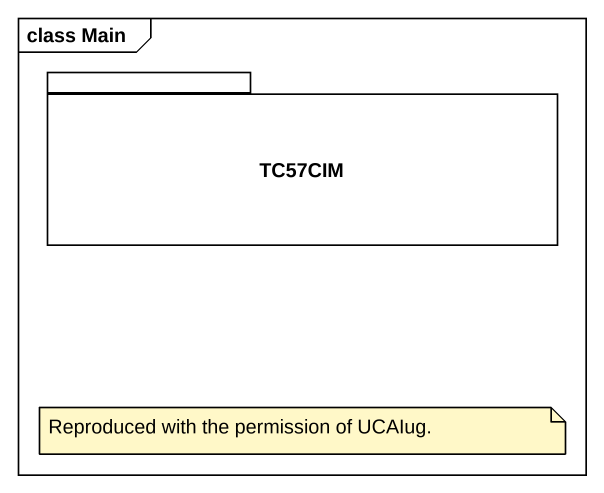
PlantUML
@startuml
mainframe class Main
package TC57CIM {
}
note as N1
  Reproduced with the permission of UCAIug.
end note
@enduml
